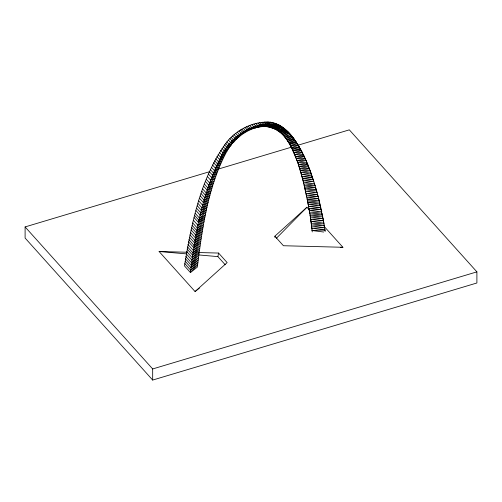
<?xml version="1.0" encoding="UTF-8"?>
<svg xmlns="http://www.w3.org/2000/svg" width="502" height="502" viewBox="0 0 502 502"><rect width="100%" height="100%" fill="white"/><g stroke="black" fill="none" stroke-linecap="round" stroke-linejoin="round"><path stroke-width="0.75" d="M184.792 263.594L190.71 270.176L197.6 264.811L190.465 272.573L197.374 267.058C202.074 228.893 207.552 189.63 224.934 154.873C234.785 132.741 268.043 113.251 285.858 138.326L291.612 136.098C270.459 109.612 231.397 132.195 220.679 157.339C202.639 193.057 194.964 233.104 190.465 272.573L184.479 265.903C191.657 222.919 200.505 177.576 226.935 141.846C237.339 129.183 253.918 121.051 270.409 122.187C286.316 124.797 295.552 140.127 302.624 153.21M245.039 127.495L246.997 129.673L246.796 131.147L245.34 130.514L243.363 128.317M225.203 264.742L217.893 256.61L218.577 253.058L198.227 252.531M246.532 126.824L248.471 128.989L248.082 130.495L246.997 129.673M248.157 126.153L250.084 128.292L249.519 129.855L248.471 128.989M249.839 125.506L251.753 127.633L251.019 129.265L250.084 128.292M253.817 126.868L252.945 128.606L251.753 127.633M255.882 123.567L257.777 125.682L256.76 127.464L254.853 128.01L251.922 124.753M259.86 125.205L258.687 126.968L256.76 127.464L259.86 125.205L257.953 123.072M261.542 124.86L260.187 126.661L258.687 126.968L261.542 124.86L259.616 122.72M263.173 124.584L261.617 126.448L260.187 126.661L263.173 124.584L261.228 122.425M264.661 124.383L262.904 126.328L261.617 126.448L264.661 124.383L262.709 122.206M190.71 270.176L197.851 262.37L190.967 267.66L185.138 261.172M185.84 256.466L191.513 262.778L198.66 255.104L191.846 260.074L186.261 253.855M190.967 267.66L198.102 259.998L191.231 265.194L185.483 258.794M191.231 265.194L198.359 257.683L191.513 262.778M191.846 260.074L198.949 252.763L192.172 257.601L186.662 251.477M192.172 257.601L199.269 250.372L192.523 255.072L187.095 249.03M266.336 124.226L264.316 126.284L262.904 126.328L266.336 124.226L264.366 122.03M276.32 238.331L306.929 207.244L309.533 210.143M187.955 244.449L193.232 250.322L200.336 243.244L193.672 247.58L188.482 241.801M187.491 246.89L192.85 252.851L199.928 245.861L193.232 250.322M192.523 255.072L199.564 248.264L192.85 252.851M267.924 124.157L264.316 126.284L265.627 126.341L267.924 124.157L265.934 121.942M192.749 222.976L197.349 228.096L204.113 221.689L197.945 225.31L193.427 220.29M188.921 239.667L194.042 245.365L201.089 238.695L194.481 242.855L189.43 237.239M195.247 213.375L199.545 218.163L206.008 212.07L200.223 215.295L196.006 210.602M197.945 225.31L204.615 219.035L198.547 222.555L194.117 217.623M190.496 232.432L195.385 237.879L202.369 231.359L195.88 235.3L191.067 229.941M189.938 234.898L194.914 240.433L201.923 233.869L195.385 237.879M194.481 242.855L201.49 236.354L194.914 240.433M193.672 247.58L200.687 241.117L194.042 245.365M192.153 225.392L196.828 230.594L203.617 224.375L197.349 228.096M195.88 235.3L202.789 228.987L196.364 232.859L191.626 227.582M276.426 123.768L278.56 126.14L273.389 128.437L266.719 126.46L269.248 124.163L267.246 121.936M187.271 252.242L159.096 251.508L195.071 291.555L227.136 262.59L218.577 253.058M275.008 237.496L274.864 236.204L306.929 207.244M196.364 232.859L203.178 226.791L196.828 230.594M198.798 200.957L202.72 205.331L208.763 199.984L203.442 202.664L199.595 198.378M198.033 203.505L202.036 207.96L208.142 202.538L202.72 205.331M196.652 208.28L200.8 212.892L207.025 207.382L201.421 210.388L197.349 205.858M200.223 215.295L206.498 209.773L200.8 212.892M201.421 210.388L207.552 205.054L202.036 207.96M268.683 122.005L270.703 124.245L267.917 126.667L272.448 124.452L270.409 122.187M202.682 188.99L206.259 192.969L211.969 188.005L207.144 190.151L203.649 186.267M198.547 222.555L205.023 216.939L199.043 220.372L194.676 215.509M199.043 220.372L205.45 214.818L199.545 218.163M203.442 202.664L209.353 197.625L204.126 200.198L200.348 195.993M204.126 200.198L209.962 195.284L204.822 197.75L201.12 193.628M206.278 179.258L209.572 182.916L214.956 178.411L210.583 180.105L207.37 176.528M204.439 184.09L207.872 187.905L213.381 183.293L208.769 185.225L205.412 181.492M272.448 124.452L269.361 127.006L274.073 124.747L272.021 122.463M204.822 197.75L210.576 192.988L205.531 195.353L201.892 191.3M205.531 195.353L211.204 190.704L206.259 192.969M274.073 124.747L270.722 127.414L275.686 125.149L273.615 122.839M257.777 125.682L254.853 128.01L255.794 126.165L253.905 124.069M210.583 180.105L215.791 175.97L211.543 177.545L208.399 174.043M195.071 291.555L199.338 288.179M207.144 190.151L212.603 185.853L207.872 187.905M208.769 185.225L214.078 181.09L209.572 182.916M275.686 125.149L272.097 127.91L277.179 125.619L275.083 123.279M211.543 177.545L216.6 173.698L212.471 175.148L209.397 171.728M273.389 128.437L277.179 125.619M210.344 169.588L213.363 172.945L218.244 169.35L214.354 170.573L211.405 167.292M214.354 170.573L219.161 167.072L215.396 168.176L212.509 164.963M212.471 175.148L217.379 171.602L213.363 172.945M275.749 129.566L274.581 128.976L278.56 126.14M215.396 168.176L220.083 164.876L216.444 165.861L213.62 162.717M277.65 124.283L279.802 126.686L275.667 129.529L281.245 127.414L279.049 124.967M281.245 127.414L276.928 130.225L282.764 128.292L280.524 125.801M215.691 158.732L218.401 161.751L222.844 158.87L219.556 159.46L216.908 156.517M216.444 165.861L220.93 162.943L217.397 163.809L214.636 160.734M217.397 163.809L221.815 161.004L218.401 161.751M282.764 128.292L278.252 131.053L284.025 129.114L281.741 126.573M265.627 126.341L269.248 124.163M219.556 159.46L223.842 156.9L220.679 157.339L218.088 154.459M220.679 157.339L224.934 154.873L221.903 155.137L219.374 152.326M284.025 129.114L279.344 131.813L285.186 129.949L282.864 127.364M266.719 126.46L270.703 124.245M285.186 129.949L280.348 132.584L286.485 130.978L284.113 128.343M221.903 155.137L226.051 152.928L223.152 153.016L220.679 150.267M286.485 130.978L281.471 133.526L287.746 132.076L285.331 129.384M287.746 132.076L282.557 134.542L289.02 133.294L286.554 130.539M223.152 153.016L227.149 151.133L224.375 151.052L221.953 148.36M289.02 133.294L283.649 135.678L290.332 134.649L284.766 136.958L291.612 136.098M274.581 128.983L279.802 126.686M224.375 151.052L228.228 149.47L225.586 149.213L223.214 146.578M292.798 137.529L286.862 139.7L285.858 138.326L292.798 137.529L290.589 135.076M225.586 149.213L229.351 147.852L226.841 147.419L224.519 144.833M294.015 139.11L287.884 141.219L286.862 139.7L294.015 139.11L290.532 135.088M295.069 140.554L288.769 142.631L287.884 141.219L295.069 140.554L291.304 136.092M296.08 142.01L289.616 144.055L288.769 142.631L296.08 142.01L292.302 137.473M317.051 192.636C312.231 175.694 306.703 158.645 297.19 143.679L290.539 145.699C287.244 139.612 283.009 133.695 276.878 130.2M297.535 145.354L349.323 129.849L476.9 271.864L476.9 282.984L152.677 380.064L25.1 238.048L25.1 226.929L209.723 171.646M217.981 169.174L291.53 147.149M25.1 226.929L152.677 368.951L476.9 271.864M298.301 145.436L291.455 147.431L290.539 145.699L298.301 145.436L296.826 143.792M297.347 144.959L299.355 147.199L292.327 149.163L289.616 144.061L297.19 143.679L294.906 140.334M300.303 148.849L293.099 150.788L292.327 149.163L300.303 148.849L298.765 147.136M226.841 147.419L230.355 146.484L227.958 145.9L225.68 143.359M301.3 150.663L293.908 152.583L293.099 150.788L301.3 150.663L299.732 148.918M302.329 152.633L294.743 154.522L293.908 152.583L302.329 152.633L301.413 151.61M226.935 141.846L229.176 144.338L232.777 143.446L230.65 142.562L228.454 140.121M227.958 145.9L231.453 145.065L229.176 144.338M303.421 154.817L295.622 156.674L294.743 154.522L303.421 154.817L302.48 153.769M257.413 125.77C271.155 120.787 286.435 127.207 294.109 139.236M304.287 156.624L296.318 158.456L295.622 156.674L304.287 156.624L302.85 155.024M305.26 158.745L297.096 160.552L296.318 158.456L305.26 158.745L304.281 157.653M307.808 164.725L299.129 166.469L297.096 160.552L306.051 160.533L297.73 162.328L307.017 162.799L298.495 164.568L307.808 164.725L306.772 163.57M309.351 168.691L300.347 170.379L299.129 166.469L308.586 166.683L299.744 168.402L309.351 168.691L308.41 167.637M230.65 142.562L234.032 141.997L232.056 140.987L229.897 138.583M312.357 177.175L302.681 178.737L300.347 170.379L310.11 170.724L300.943 172.381L310.901 172.939L301.564 174.564L311.667 175.129L302.154 176.723L312.357 177.175L311.34 176.039M315.482 187.171L316.279 189.9L305.586 191.306L316.95 192.279L306.082 193.69L317.546 194.443L306.521 195.843L318.08 196.414L306.917 197.807L318.638 198.541L316.273 189.881L305.084 188.953L315.582 187.51L304.676 187.102L315.03 185.64L304.256 185.232L314.453 183.751L303.691 182.822L313.7 181.316L303.202 180.814L313.047 179.283L302.681 178.737L307.337 199.928L318.638 198.541L323.928 223.534M307.155 199.018L307.776 202.174L319.209 200.8L307.337 199.928M232.056 140.987L235.118 140.798L233.273 139.7L231.146 137.328M233.273 139.7L236.31 139.537L232.52 136.023M234.622 138.364L237.603 138.238L234.014 134.693M307.676 201.66L310.437 217.084L312.1 230.525L324.907 229.991L325.12 231.478M340.582 247.367L342.904 247.285L324.135 226.396M299.355 147.199L291.455 147.431L297.95 162.949L303.798 183.268M236.091 137.002L238.977 136.92L235.633 133.356M237.684 135.64L240.339 135.697L237.258 132.114M342.904 247.285L283.423 245.735L274.864 236.204M239.291 134.379L241.782 134.492L238.996 130.89M307.776 202.174L319.761 203.046L308.209 204.396L320.27 205.186L308.611 206.498L320.784 207.42L309.019 208.675L321.224 209.39L309.364 210.595L321.744 211.838L309.778 212.967L322.209 214.116L310.136 215.157L322.604 216.117L310.437 217.084L323.037 218.42L310.757 219.286L323.439 220.667L324.907 229.991L311.849 228.234L324.568 227.657L311.598 226.013L324.223 225.373L311.347 223.848L323.865 223.145L311.045 221.451L323.439 220.667L322.096 213.538M159.096 251.508L186.179 253.855M198.554 254.928L217.893 256.61M312.1 230.525L323.683 232.024M241.016 133.137L242.981 133.57L242.453 132.189L240.452 129.955M241.776 129.177L243.771 131.392L245.384 131.951L245.34 130.514M242.453 132.189L244.072 132.798L243.771 131.392M294.304 140.472L297.19 143.679M287.803 131.831L290.15 134.586M303.239 154.447L304.432 156.931M305.009 158.186L309.759 169.77L313.832 181.755M314.252 183.105L315.08 185.815M317.433 194.01L318.168 196.765M318.532 198.146L321.807 212.126M304.099 184.567L305.818 192.423M306.094 193.741L306.628 196.376M307.933 202.984L308.19 204.308M308.448 205.632L308.699 206.956M308.943 208.286L309.885 213.62M310.104 214.956L311.416 224.425M324.16 224.978L324.599 227.87M324.813 229.32L325.02 230.769M311.573 225.793L311.886 228.523M312.037 229.891L312.257 231.93M152.677 368.951L152.677 380.064"/></g></svg>
